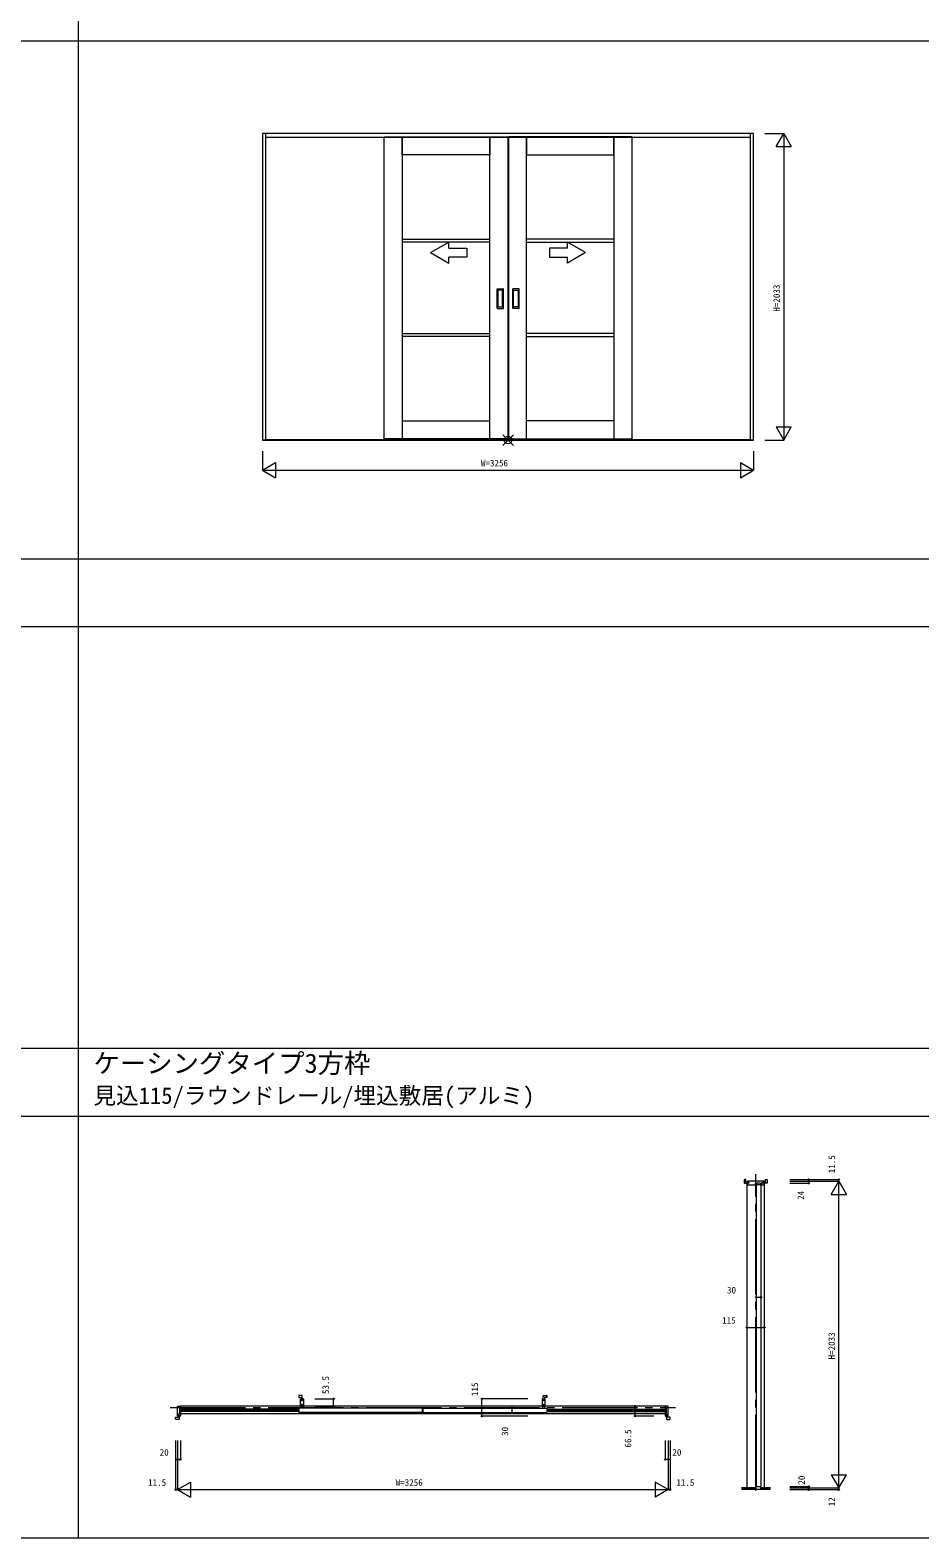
# Model space of a CAD drawing. Units: millimetres, scale not verified. Extents: x -14341 to 14341, y -10000 to 10000.
# Drawn here: x 2440 to 8340, y -10000 to 1 of the extents above; entities that cross this region are included whole.
import ezdxf
from ezdxf.enums import TextEntityAlignment as Align

# ---------------------------------------------------------------- set-up
doc = ezdxf.new("R2010")
doc.units = ezdxf.units.MM
doc.header["$LTSCALE"] = 50
doc.linetypes.add('USER1', pattern=[13, 10, -1, 1, -1])
doc.layers.add('0-0_0', color=7, linetype='Continuous')
for name, color, linetype, lineweight in [('0-1_YKK_F1', 7, 'Continuous', 18), ('0-2_YKK_IN', 1, 'Continuous', 18), ('0-3_YKK_A1', 4, 'Continuous', 18), ('0-4_YKK_N1', 2, 'Continuous', 18), ('0-5_YKK_B1', 4, 'Continuous', 18), ('0-6_YKK_Z1', 7, 'Continuous', 18)]:
    doc.layers.add(name, color=color, linetype=linetype, lineweight=lineweight)
doc.styles.add('ＭＳ ゴシック', font='')
doc.styles.get('ＭＳ ゴシック').set_extended_font_data('MS Gothic')

msp = doc.modelspace()

# ---------------------------------------------------------------- linework, layer by layer
at = {"layer": '0-1_YKK_F1'}
for p, q in [((2759.49, -10000), (2759.49, 5165)), ((-14340.51, -70), (14159.49, -70)), ((-14340.51, -3505), (14159.49, -3505)), ((-14340.51, -3955), (14159.49, -3955)), ((-14340.51, -6752.5), (14159.49, -6752.5)), ((-14340.51, -7202.5), (14159.49, -7202.5)), ((-14340.51, -10000), (14340.51, -10000))]:
    msp.add_line(p, q, dxfattribs=at)
at = {"layer": '0-2_YKK_IN'}
for p, q in [((5574.14, -2752.86), (5644.85, -2682.14)), ((5574.14, -2682.14), (5644.85, -2752.86))]:
    msp.add_line(p, q, dxfattribs=at)
msp.add_circle((5609.49, -2717.5), 25, dxfattribs=at)
at = {"layer": '0-3_YKK_A1'}
for p, q in [((4001.49, -684.5), (4001.49, -2717.5)), ((7217.49, -2717.5), (7217.49, -684.5)), ((4001.49, -708.5), (7217.49, -708.5)), ((4907.49, -1384.83), (5487.49, -1384.83)), ((6311.49, -1384.83), (5731.49, -1384.83)), ((5487.49, -1404.83), (4907.49, -1404.83)), ((5095.49, -1474.09), (5215.49, -1404.81)), ((5095.49, -1474.09), (5215.49, -1543.37)), ((5215.49, -1444.09), (5215.49, -1404.81)), ((5731.49, -1404.83), (6311.49, -1404.83)), ((6123.5, -1474.09), (6003.5, -1404.81)), ((6003.5, -1444.09), (6003.5, -1404.81)), ((6123.5, -1474.09), (6003.5, -1543.37)), ((5215.49, -1543.37), (5215.49, -1504.09)), ((6003.5, -1543.37), (6003.5, -1504.09)), ((5536.49, -1843.5), (5536.49, -1715.5)), ((5537.49, -1714.5), (5577.49, -1714.5)), ((5542.49, -1725.5), (5542.49, -1833.5)), ((5571.49, -1724.5), (5543.49, -1724.5)), ((5572.49, -1833.5), (5572.49, -1725.5)), ((5578.49, -1843.5), (5578.49, -1715.5)), ((5640.49, -1843.5), (5640.49, -1715.5)), ((5681.49, -1714.5), (5641.49, -1714.5)), ((5646.49, -1833.5), (5646.49, -1725.5)), ((5647.49, -1724.5), (5675.49, -1724.5)), ((5676.49, -1725.5), (5676.49, -1833.5)), ((5682.49, -1843.5), (5682.49, -1715.5)), ((5537.49, -1844.5), (5577.49, -1844.5)), ((5543.49, -1834.5), (5571.49, -1834.5)), ((5681.49, -1844.5), (5641.49, -1844.5)), ((5675.49, -1834.5), (5647.49, -1834.5)), ((4907.49, -2010.17), (5487.49, -2010.17)), ((5487.49, -2030.17), (4907.49, -2030.17)), ((6311.49, -2010.17), (5731.49, -2010.17)), ((5731.49, -2030.17), (6311.49, -2030.17)), ((4907.49, -2589.5), (5487.49, -2589.5)), ((6311.49, -2589.5), (5731.49, -2589.5)), ((4001.49, -2717.5), (3981.49, -2717.5)), ((3981.49, -2717.5), (4001.49, -2717.5)), ((4001.49, -2713.5), (7217.49, -2713.5)), ((4001.49, -2717.5), (7217.49, -2717.5)), ((5487.49, -2709.5), (4907.49, -2709.5)), ((5731.49, -2709.5), (6311.49, -2709.5)), ((7237.49, -2717.5), (7217.49, -2717.5))]:
    msp.add_line(p, q, dxfattribs=at)
for points in [[(7217.49, -2717.5), (7237.49, -2717.5), (7237.49, -684.5), (3981.49, -684.5), (3981.49, -2717.5)], [(5215.49, -1444.09), (5335.49, -1444.09), (5335.49, -1504.09), (5215.49, -1504.09)], [(6003.5, -1444.09), (5883.5, -1444.09), (5883.5, -1504.09), (6003.5, -1504.09)]]:
    msp.add_lwpolyline(points, dxfattribs=at)
for points in [[(4907.49, -2709.5), (4787.49, -2709.5), (4787.49, -705.5), (4907.49, -705.5)], [(5487.49, -825.5), (4907.49, -825.5), (4907.49, -705.5), (5487.49, -705.5)], [(5607.49, -2709.5), (5487.49, -2709.5), (5487.49, -705.5), (5607.49, -705.5)], [(5611.49, -2709.5), (5731.49, -2709.5), (5731.49, -705.5), (5611.49, -705.5)], [(5731.49, -825.5), (6311.49, -825.5), (6311.49, -705.5), (5731.49, -705.5)], [(6311.49, -2709.5), (6431.49, -2709.5), (6431.49, -705.5), (6311.49, -705.5)]]:
    msp.add_lwpolyline(points, close=True, dxfattribs=at)
for centre, start, end in [((5537.49, -1715.5), 90, 180), ((5543.49, -1725.5), 90, 180), ((5571.49, -1725.5), 360, 90), ((5577.49, -1715.5), 0, 90), ((5641.49, -1715.5), 90, 180), ((5647.49, -1725.5), 90, 180), ((5675.49, -1725.5), 0, 90), ((5681.49, -1715.5), 0, 90), ((5537.49, -1843.5), 180, 270), ((5543.49, -1833.5), 180, 270), ((5571.49, -1833.5), 270, 360), ((5577.49, -1843.5), 270, 0), ((5641.49, -1843.5), 180, 270), ((5647.49, -1833.5), 180, 270), ((5675.49, -1833.5), 270, 0), ((5681.49, -1843.5), 270, 0)]:
    msp.add_arc(centre, 1, start, end, dxfattribs=at)
at = {"layer": '0-4_YKK_N1'}
for p, q in [((7312.49, -684.5), (7437.49, -684.5)), ((7437.49, -684.5), (7437.49, -2717.5)), ((7387.49, -771.1), (7487.49, -771.1)), ((7387.49, -2630.9), (7487.49, -2630.9)), ((7237.49, -2792.5), (7237.49, -2917.5)), ((7312.49, -2717.5), (7437.49, -2717.5)), ((3981.49, -2917.5), (4068.09, -2867.5)), ((4068.09, -2867.5), (4068.09, -2967.5)), ((7150.89, -2867.5), (7237.49, -2917.5)), ((3981.49, -2917.5), (4068.09, -2967.5)), ((7477.99, -7623.5), (7802.99, -7623.5)), ((7477.99, -7635), (7802.99, -7635)), ((7477.99, -7647.5), (7602.99, -7647.5)), ((7602.99, -7623.5), (7602.99, -7647.5)), ((7752.99, -7721.6), (7802.99, -7635)), ((7802.99, -7635), (7802.99, -7623.5)), ((7802.99, -9668), (7802.99, -7635)), ((7802.99, -7635), (7852.99, -7721.6)), ((7752.99, -7721.6), (7852.99, -7721.6)), ((7256, -8404.38), (7286, -8404.38)), ((7194.5, -8604.38), (7309.5, -8604.38)), ((4327.24, -9077.5), (4452.24, -9077.5)), ((4452.24, -9131), (4452.24, -9077.5)), ((5435.74, -9192.5), (5435.74, -9077.5)), ((5740.74, -9077.5), (5435.74, -9077.5)), ((4327.24, -9131), (4452.24, -9131)), ((5740.74, -9192.5), (5435.74, -9192.5)), ((5635.74, -9169), (5635.74, -9139)), ((6451.99, -9192.5), (6451.99, -9126)), ((6576.99, -9126), (6451.99, -9126)), ((6576.99, -9192.5), (6451.99, -9192.5)), ((3404.49, -9355), (3404.49, -9680)), ((3435.99, -9355), (3435.99, -9480)), ((6651.99, -9355), (6651.99, -9480)), ((6671.99, -9355), (6671.99, -9680)), ((6683.49, -9355), (6683.49, -9680)), ((3415.99, -9480), (3435.99, -9480)), ((6671.99, -9480), (6651.99, -9480)), ((7752.99, -9581.4), (7852.99, -9581.4)), ((7752.99, -9581.4), (7802.99, -9668)), ((7802.99, -9668), (7852.99, -9581.4)), ((3415.99, -9680), (3404.49, -9680)), ((3415.99, -9680), (3502.59, -9630)), ((3415.99, -9680), (3502.59, -9730)), ((3502.59, -9630), (3502.59, -9730)), ((6585.39, -9630), (6585.39, -9730)), ((6671.99, -9680), (6585.39, -9630)), ((6671.99, -9680), (6585.39, -9730)), ((6671.99, -9680), (6683.49, -9680)), ((7477.99, -9660), (7602.99, -9660)), ((7477.99, -9668), (7802.99, -9668)), ((7477.99, -9680), (7802.99, -9680)), ((7602.99, -9660), (7602.99, -9680)), ((7802.99, -9668), (7802.99, -9680))]:
    msp.add_line(p, q, dxfattribs=at)
for points in [[(7387.49, -771.1), (7437.49, -684.5), (7487.49, -771.1)], [(7387.49, -2630.9), (7437.49, -2717.5), (7487.49, -2630.9)], [(3981.49, -2792.5), (3981.49, -2917.5), (7237.49, -2917.5)], [(7150.89, -2867.5), (7150.89, -2967.5), (7237.49, -2917.5)], [(3415.99, -9355), (3415.99, -9680), (6671.99, -9680)]]:
    msp.add_lwpolyline(points, dxfattribs=at)
for centre in [(7602.99, -7623.5), (7602.99, -7647.5), (7802.99, -7623.5), (7256, -8404.38), (7286, -8404.38), (7194.5, -8604.38), (7309.5, -8604.38), (4452.24, -9077.5), (5435.74, -9077.5), (4452.24, -9131), (5435.74, -9192.5), (5635.74, -9139), (5635.74, -9169), (6451.99, -9126), (6451.99, -9192.5), (3415.99, -9480), (3435.99, -9480), (6651.99, -9480), (6671.99, -9480), (3404.49, -9680), (6683.49, -9680), (7602.99, -9660), (7602.99, -9680), (7802.99, -9680)]:
    msp.add_circle(centre, 5, dxfattribs=at)
at = {"layer": '0-5_YKK_B1'}
for p, q in [((7176, -7625.5), (7176, -7645.5)), ((7194.5, -9668), (7194.5, -7647.5)), ((7256, -7656), (7256, -9660)), ((7256, -7656), (7286, -7656)), ((7286, -7656), (7286, -9660)), ((7309.5, -9668), (7309.5, -7647.5)), ((7327.99, -7625.5), (7327.99, -7645.5)), ((4242.74, -9056), (4222.74, -9056)), ((5845.24, -9056), (5865.24, -9056)), ((3430.99, -9136), (3430.99, -9172)), ((3434.99, -9134), (3432.99, -9134)), ((3432.99, -9174), (3434.99, -9174)), ((3435.99, -9175), (3435.99, -9190.5)), ((3436.99, -9126), (3436.99, -9176.5)), ((4232.24, -9126), (3436.99, -9126)), ((4221.99, -9145.5), (3436.99, -9145.5)), ((3436.99, -9148.1), (4221.99, -9148.1)), ((3436.99, -9152.3), (4221.99, -9152.3)), ((3436.99, -9155.7), (4221.99, -9155.7)), ((3436.99, -9159.9), (4221.99, -9159.9)), ((4221.99, -9162.5), (3436.99, -9162.5)), ((6650.99, -9176.5), (3436.99, -9176.5)), ((4221.99, -9141), (4223.99, -9139)), ((4221.99, -9141), (4221.99, -9167)), ((4223.99, -9169), (4221.99, -9167)), ((5039.99, -9139), (4223.99, -9139)), ((5039.99, -9169), (4223.99, -9169)), ((5835.74, -9126), (4252.24, -9126)), ((5039.99, -9139), (5041.99, -9141)), ((5039.99, -9169), (5041.99, -9167)), ((5041.99, -9167), (5041.99, -9141)), ((5045.99, -9145.5), (5041.99, -9145.5)), ((5041.99, -9148.1), (5045.99, -9148.1)), ((5041.99, -9152.3), (5045.99, -9152.3)), ((5041.99, -9155.7), (5045.99, -9155.7)), ((5041.99, -9159.9), (5045.99, -9159.9)), ((5045.99, -9162.5), (5041.99, -9162.5)), ((5047.99, -9139), (5045.99, -9141)), ((5045.99, -9167), (5045.99, -9141)), ((5047.99, -9169), (5045.99, -9167)), ((5047.99, -9139), (5863.99, -9139)), ((5047.99, -9169), (5863.99, -9169)), ((6650.99, -9126), (5855.74, -9126)), ((5865.99, -9141), (5863.99, -9139)), ((5863.99, -9169), (5865.99, -9167)), ((5865.99, -9141), (5865.99, -9167)), ((5865.99, -9145.5), (6650.99, -9145.5)), ((6650.99, -9148.1), (5865.99, -9148.1)), ((6650.99, -9152.3), (5865.99, -9152.3)), ((6650.99, -9155.7), (5865.99, -9155.7)), ((6650.99, -9159.9), (5865.99, -9159.9)), ((5865.99, -9162.5), (6650.99, -9162.5)), ((6650.99, -9126), (6650.99, -9176.5)), ((6651.99, -9175), (6651.99, -9190.5)), ((6652.99, -9134), (6654.99, -9134)), ((6654.99, -9174), (6652.99, -9174)), ((6656.99, -9136), (6656.99, -9172)), ((3426.49, -9214), (3406.49, -9214)), ((6661.49, -9214), (6681.49, -9214)), ((7256, -9660), (7286, -9660))]:
    msp.add_line(p, q, dxfattribs=at)
for points in [[(7187, -7640.5), (7187, -7623.5), (7178, -7623.5)], [(7178, -7647.5), (7201, -7647.5), (7201, -7640.5), (7187, -7640.5)], [(7307, -7657), (7307, -7648), (7300, -7648), (7297.5, -7648), (7297.5, -7640.3), (7306, -7640.3), (7307, -7639.3), (7307, -7635), (7197, -7635), (7197, -7639.3), (7198, -7640.3), (7206.5, -7640.3), (7206.5, -7648), (7204, -7648), (7197, -7648), (7197, -7657)], [(7199, -7659), (7250.8, -7659), (7251.3, -7658.5), (7251.3, -7649.8)], [(7253.3, -7647.8), (7261.5, -7647.8), (7261.5, -7645), (7280.5, -7645), (7280.5, -7647.8), (7288.7, -7647.8)], [(7290.7, -7649.8), (7290.7, -7658.5), (7291.2, -7659), (7305, -7659)], [(7325.99, -7647.5), (7302.99, -7647.5), (7302.99, -7640.5), (7316.99, -7640.5)], [(7316.99, -7640.5), (7316.99, -7623.5), (7325.99, -7623.5)], [(4220.74, -9058), (4220.74, -9070), (4237.74, -9070), (4237.74, -9084)], [(4238.24, -9115), (4238.24, -9131), (4232.24, -9131), (4232.24, -9080), (4236.54, -9080), (4237.54, -9081), (4237.54, -9089.5), (4245.24, -9089.5), (4245.24, -9077.5), (4250.24, -9077.5)], [(4237.74, -9084), (4244.74, -9084), (4244.74, -9058)], [(4252.24, -9079.5), (4252.24, -9131), (4246.24, -9131), (4246.24, -9115), (4238.24, -9115)], [(5835.74, -9079.5), (5835.74, -9131), (5841.74, -9131), (5841.74, -9115), (5849.74, -9115)], [(5849.74, -9115), (5849.74, -9131), (5855.74, -9131), (5855.74, -9080), (5851.44, -9080), (5850.44, -9081), (5850.44, -9089.5), (5842.74, -9089.5), (5842.74, -9077.5), (5837.74, -9077.5)], [(5850.24, -9084), (5843.24, -9084), (5843.24, -9058)], [(5867.24, -9058), (5867.24, -9070), (5850.24, -9070), (5850.24, -9084)], [(3404.49, -9212), (3404.49, -9200), (3421.49, -9200), (3421.49, -9186)], [(3433.99, -9192.5), (3428.99, -9192.5), (3428.99, -9185.5), (3428.99, -9180.5), (3421.29, -9180.5), (3421.29, -9189), (3420.29, -9190), (3415.99, -9190), (3415.99, -9126), (3428.99, -9126), (3435.99, -9126), (3435.99, -9133)], [(3421.49, -9186), (3428.49, -9186), (3428.49, -9212)], [(6653.99, -9192.5), (6658.99, -9192.5), (6658.99, -9185.5), (6658.99, -9180.5), (6666.69, -9180.5), (6666.69, -9189), (6667.69, -9190), (6671.99, -9190), (6671.99, -9126), (6658.99, -9126), (6651.99, -9126), (6651.99, -9133)], [(6666.49, -9186), (6659.49, -9186), (6659.49, -9212)], [(6683.49, -9212), (6683.49, -9200), (6666.49, -9200), (6666.49, -9186)]]:
    msp.add_lwpolyline(points, dxfattribs=at)
for centre, radius, start, end in [((7178, -7625.5), 2, 90, 180), ((7178, -7645.5), 2, 180, 270), ((7199, -7657), 2, 180, 270), ((7253.3, -7649.8), 2, 90, 180), ((7288.7, -7649.8), 2, 0, 90), ((7305, -7657), 2, 270, 0), ((7325.99, -7625.5), 2, 0, 90), ((7325.99, -7645.5), 2, 270, 0), ((4222.74, -9058), 2, 90, 180), ((4242.74, -9058), 2, 0, 90), ((4250.24, -9079.5), 2, 0, 90), ((5837.74, -9079.5), 2, 90, 180), ((5845.24, -9058), 2, 90, 180), ((5865.24, -9058), 2, 0, 90), ((3432.99, -9136), 2, 90, 180), ((3432.99, -9172), 2, 180, 270), ((3433.99, -9190.5), 2, 270, 0), ((3434.99, -9133), 1, 270, 0), ((3434.99, -9175), 1, 0, 90), ((6652.99, -9133), 1, 180, 270), ((6652.99, -9175), 1, 90, 180), ((6653.99, -9190.5), 2, 180, 270), ((6654.99, -9136), 2, 0, 90), ((6654.99, -9172), 2, 270, 0), ((3406.49, -9212), 2, 180, 270), ((3426.49, -9212), 2, 270, 0), ((6661.49, -9212), 2, 180, 270), ((6681.49, -9212), 2, 270, 0)]:
    msp.add_arc(centre, radius, start, end, dxfattribs=at)
at = {"layer": '0-6_YKK_Z1', "linetype": 'USER1'}
for p, q in [((7252, -9685), (7252, -7587.5)), ((3368.49, -9135), (6719.49, -9135))]:
    msp.add_line(p, q, dxfattribs=at)
at = {"layer": '0-6_YKK_Z1'}
for p, q in [((7251.98, -9668), (7156.8, -9668)), ((7156.8, -9671), (7251.98, -9671)), ((7156.8, -9674), (7251.98, -9674)), ((7156.8, -9677), (7251.98, -9677)), ((7349.06, -9680), (7156.8, -9680)), ((7251.98, -9668), (7251.98, -9680)), ((7349.06, -9668), (7282.98, -9668)), ((7282.98, -9668), (7282.98, -9680)), ((7282.98, -9671), (7349.06, -9671)), ((7282.98, -9674), (7349.06, -9674)), ((7282.98, -9677), (7349.06, -9677))]:
    msp.add_line(p, q, dxfattribs=at)

# ---------------------------------------------------------------- texts
at = {"layer": '0-0_0', "style": 'ＭＳ ゴシック'}
for s, height, p in [('ケーシングタイプ3方枠', 128.3, (2859.49, -6954.22)), ('見込115/ラウンドレール/埋込敷居(アルミ)', 110, (2859.49, -7154.27))]:
    msp.add_text(s, height=height, dxfattribs=at).set_placement(p, align=Align.BOTTOM_LEFT)
at = {"layer": '0-4_YKK_N1', "color": 7, "style": 'ＭＳ ゴシック'}
for s, p in [('H=2033', (7425.49, -1866)), ('11.5', (7790.99, -7581.16)), ('24', (7586.12, -7758.03)), ('H=2033', (7790.99, -8816.5)), ('53.5', (4434.49, -9046.07)), ('115', (5423.74, -9059.43)), ('30', (5623.74, -9323.75)), ('66.5', (6439.99, -9400.78)), ('20', (7590.99, -9646.85)), ('12', (7790.99, -9790.66))]:
    msp.add_text(s, height=43.99, rotation=90, dxfattribs=at).set_placement(p, align=Align.BOTTOM_LEFT)
for s, p in [('W=3256', (5429.49, -2905.5)), ('30', (7061.56, -8392.38)), ('115', (7029.32, -8592.38)), ('20', (3298.79, -9468)), ('20', (6699.19, -9468)), ('11.5', (3222.15, -9668)), ('W=3256', (4863.99, -9668)), ('11.5', (6725.83, -9668))]:
    msp.add_text(s, height=43.99, dxfattribs=at).set_placement(p, align=Align.BOTTOM_LEFT)

doc.saveas('drawing.dxf')
